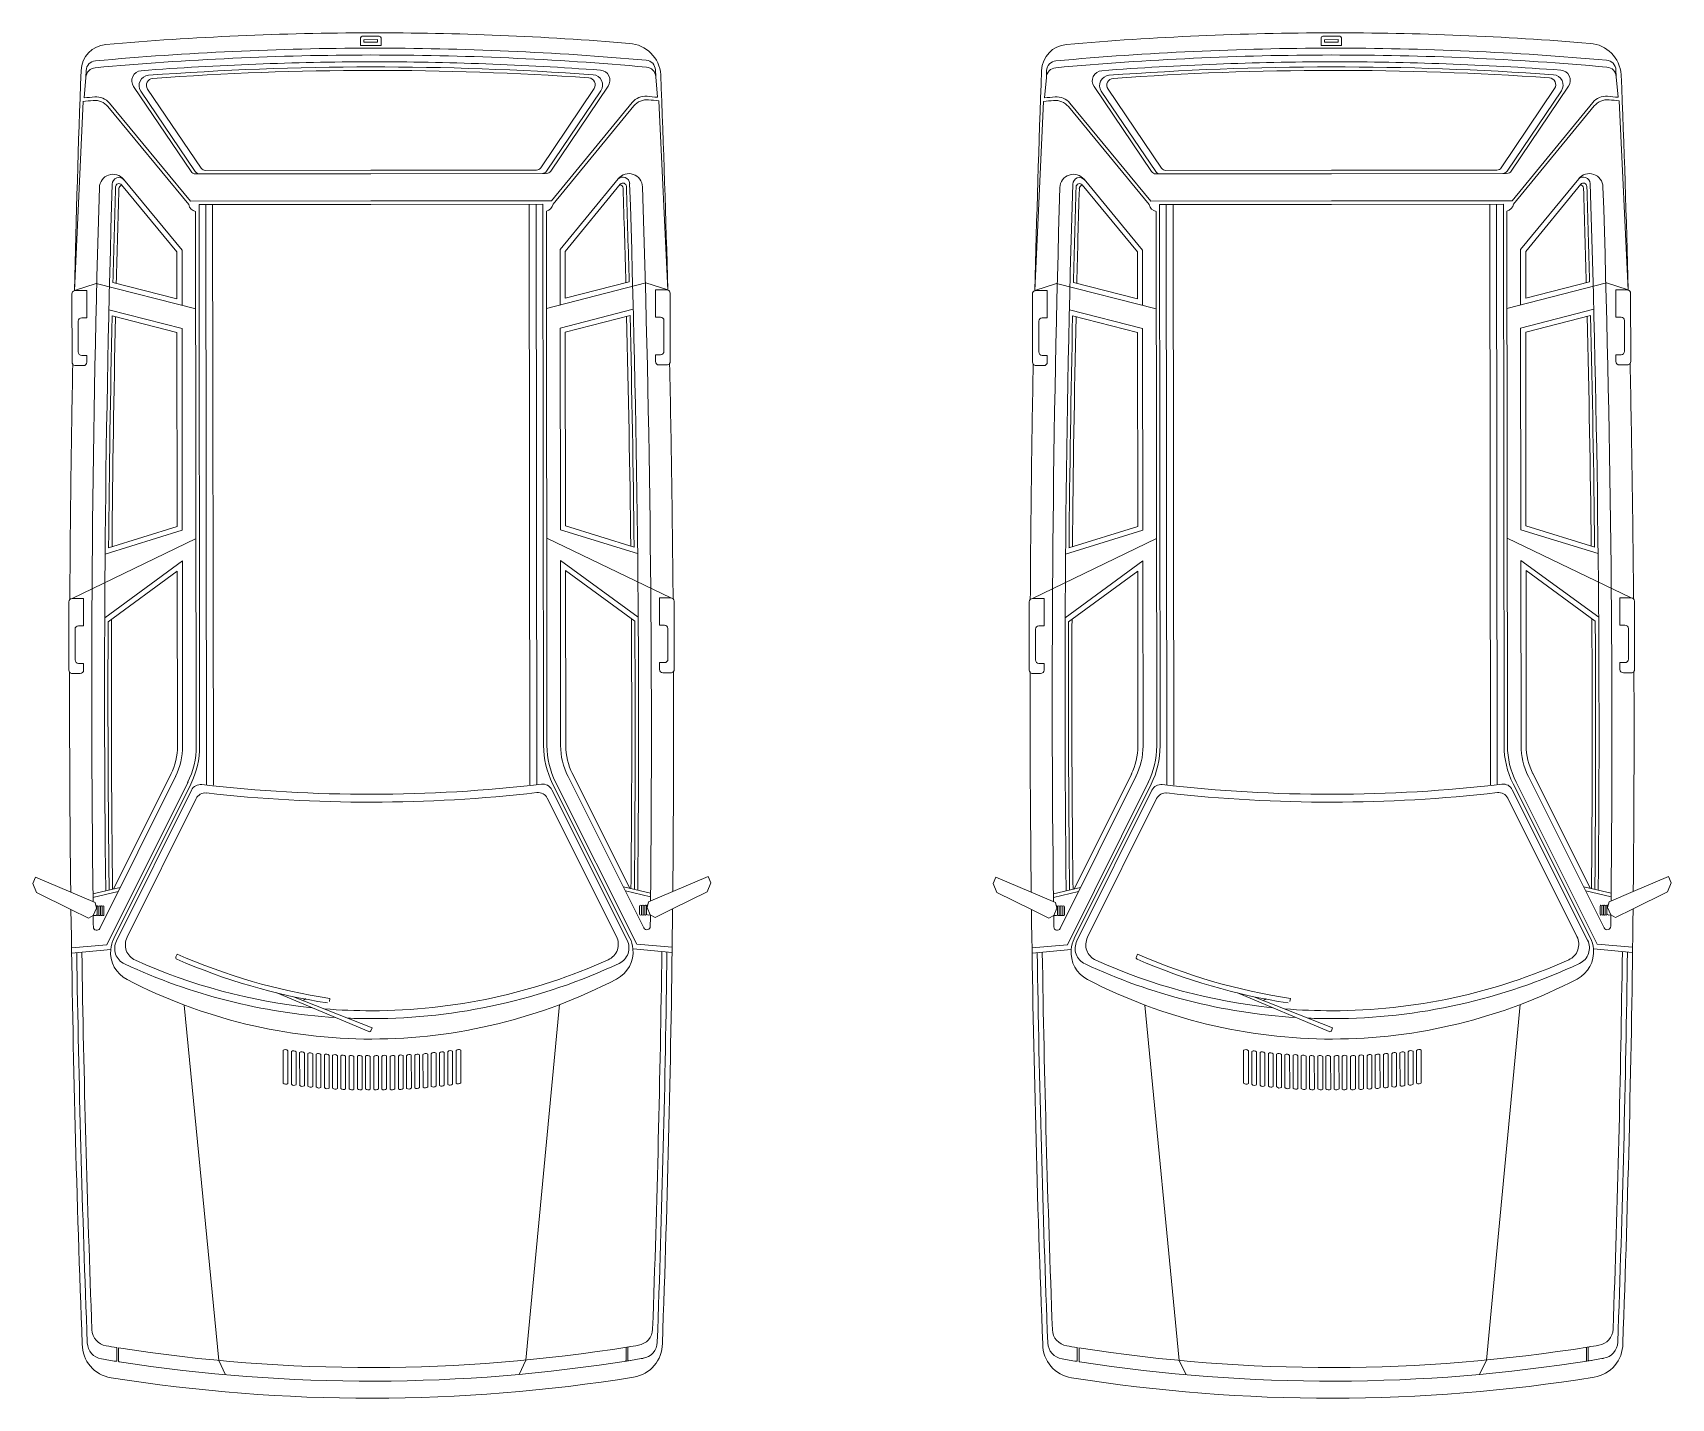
# Model space of a CAD drawing. Header units: millimetres. Extents: x 664 to 1534, y 1164 to 2765.
# Drawn here: x 727.848 to 732.649, y 1319.693 to 1323.693 of the extents above; entities that cross this region are included whole.
import ezdxf

# ---------------------------------------------------------------- set-up
doc = ezdxf.new("R2010")
doc.units = ezdxf.units.MM
doc.layers.get('0').update_dxf_attribs({"lineweight": 20})

msp = doc.modelspace()

# ---------------------------------------------------------------- linework, layer by layer
for p, q in [((728.8081, 1323.6555), (728.8081, 1323.6779)), ((728.8081, 1323.6555), (728.8681, 1323.6555)), ((728.8631, 1323.683), (728.8131, 1323.6829)), ((728.8581, 1323.673), (728.8181, 1323.6729)), ((728.8181, 1323.6655), (728.8181, 1323.6729)), ((728.8181, 1323.6655), (728.8581, 1323.6655)), ((728.8581, 1323.6655), (728.8581, 1323.673)), ((728.8681, 1323.6555), (728.8681, 1323.678)), ((731.6227, 1323.6555), (731.6227, 1323.6779)), ((731.6227, 1323.6555), (731.6827, 1323.6555)), ((731.6777, 1323.683), (731.6277, 1323.6829)), ((731.6727, 1323.673), (731.6327, 1323.6729)), ((731.6327, 1323.6655), (731.6327, 1323.6729)), ((731.6327, 1323.6655), (731.6727, 1323.6655)), ((731.6727, 1323.6655), (731.6727, 1323.673)), ((731.6827, 1323.6555), (731.6827, 1323.678)), ((728.0033, 1323.562), (727.9981, 1323.5024)), ((728.0033, 1323.562), (728.004, 1323.5822)), ((729.6732, 1323.5639), (729.6724, 1323.5841)), ((729.6732, 1323.5639), (729.6785, 1323.5043)), ((730.8179, 1323.562), (730.8127, 1323.5024)), ((730.8179, 1323.562), (730.8186, 1323.5822)), ((732.4878, 1323.5639), (732.487, 1323.5841)), ((732.4878, 1323.5639), (732.4931, 1323.5043)), ((728.3116, 1323.2863), (728.143, 1323.5353)), ((728.3237, 1323.2863), (728.1642, 1323.5218)), ((728.3411, 1323.2963), (728.1839, 1323.5283)), ((729.336, 1323.2975), (729.4926, 1323.5298)), ((729.3534, 1323.2875), (729.5124, 1323.5234)), ((729.3655, 1323.2875), (729.5336, 1323.5369)), ((731.1262, 1323.2863), (730.9575, 1323.5353)), ((731.1383, 1323.2863), (730.9787, 1323.5218)), ((731.1557, 1323.2963), (730.9985, 1323.5283)), ((732.1506, 1323.2975), (732.3072, 1323.5298)), ((732.168, 1323.2875), (732.327, 1323.5234)), ((732.1801, 1323.2875), (732.3482, 1323.5369)), ((727.9948, 1323.492), (727.9694, 1322.9377)), ((728.3047, 1323.1897), (728.0678, 1323.4769)), ((728.3094, 1323.1997), (728.0722, 1323.4873)), ((729.3679, 1323.2009), (729.6045, 1323.4891)), ((729.3726, 1323.1909), (729.6089, 1323.4786)), ((729.6819, 1323.4939), (729.7085, 1322.9395)), ((730.8093, 1323.492), (730.784, 1322.9377)), ((731.1193, 1323.1897), (730.8824, 1323.4769)), ((731.124, 1323.1997), (730.8868, 1323.4873)), ((732.1825, 1323.2009), (732.4191, 1323.4891)), ((732.1872, 1323.1909), (732.4234, 1323.4786)), ((732.4965, 1323.4939), (732.5231, 1322.9395)), ((728.3241, 1323.2797), (728.8386, 1323.2803)), ((728.3535, 1323.2898), (728.8386, 1323.2903)), ((729.3236, 1323.2909), (728.8386, 1323.2903)), ((729.3531, 1323.2809), (728.8386, 1323.2803)), ((729.3928, 1323.0579), (729.5634, 1323.2657)), ((731.1387, 1323.2797), (731.6532, 1323.2803)), ((731.1681, 1323.2898), (731.6531, 1323.2903)), ((732.1382, 1323.2909), (731.6531, 1323.2903)), ((732.1676, 1323.2809), (731.6532, 1323.2803)), ((732.2073, 1323.0579), (732.378, 1323.2657)), ((728.2699, 1323.0512), (728.1079, 1323.2476)), ((728.2849, 1323.0566), (728.1137, 1323.2641)), ((729.4078, 1323.0525), (729.5693, 1323.2492)), ((731.0845, 1323.0512), (730.9225, 1323.2476)), ((731.0995, 1323.0566), (730.9283, 1323.2641)), ((732.2224, 1323.0525), (732.3839, 1323.2492)), ((728.3094, 1323.1997), (728.8387, 1323.2003)), ((728.3266, 1321.6038), (728.3248, 1323.1697)), ((728.3347, 1323.1897), (728.8387, 1323.1903)), ((728.3366, 1321.6038), (728.3347, 1323.1897)), ((728.3567, 1321.4892), (728.3547, 1323.1898)), ((728.3767, 1321.4892), (728.3747, 1323.1898)), ((729.3679, 1323.2009), (728.8387, 1323.2003)), ((729.3426, 1323.1909), (728.8387, 1323.1903)), ((729.3046, 1321.4902), (729.3026, 1323.1909)), ((729.3246, 1321.4903), (729.3226, 1323.1909)), ((729.3444, 1321.605), (729.3426, 1323.1909)), ((729.3544, 1321.605), (729.3526, 1323.1709)), ((731.124, 1323.1997), (731.6532, 1323.2003)), ((731.1411, 1321.6038), (731.1393, 1323.1697)), ((731.1493, 1323.1897), (731.6533, 1323.1903)), ((731.1511, 1321.6038), (731.1493, 1323.1897)), ((731.1713, 1321.4892), (731.1693, 1323.1898)), ((731.1913, 1321.4892), (731.1893, 1323.1898)), ((732.1825, 1323.2009), (731.6532, 1323.2003)), ((732.1572, 1323.1909), (731.6533, 1323.1903)), ((732.1192, 1321.4902), (732.1172, 1323.1909)), ((732.1392, 1321.4903), (732.1372, 1323.1909)), ((732.159, 1321.605), (732.1572, 1323.1909)), ((732.169, 1321.605), (732.1672, 1323.1709)), ((728.2701, 1322.914), (728.2699, 1323.0512)), ((728.2851, 1322.8947), (728.2849, 1323.0566)), ((729.393, 1322.896), (729.3928, 1323.0579)), ((729.4079, 1322.9154), (729.4078, 1323.0525)), ((731.0846, 1322.914), (731.0845, 1323.0512)), ((731.0997, 1322.8947), (731.0995, 1323.0566)), ((732.2075, 1322.896), (732.2073, 1323.0579)), ((732.2225, 1322.9154), (732.2224, 1323.0525)), ((728.0333, 1322.9588), (727.9694, 1322.9377)), ((727.9725, 1322.938), (728.0058, 1322.938)), ((728.0058, 1322.938), (728.0059, 1322.858)), ((728.0333, 1322.9588), (728.3251, 1322.8846)), ((728.0826, 1322.9618), (728.2701, 1322.914)), ((729.6445, 1322.9607), (729.353, 1322.8857)), ((729.5953, 1322.9635), (729.4079, 1322.9154)), ((729.6445, 1322.9607), (729.7085, 1322.9397)), ((729.7054, 1322.94), (729.6721, 1322.9399)), ((729.6721, 1322.9399), (729.6722, 1322.8599)), ((729.7154, 1322.93), (729.7156, 1322.73)), ((730.8479, 1322.9588), (730.784, 1322.9377)), ((730.7871, 1322.938), (730.8204, 1322.938)), ((730.8204, 1322.938), (730.8205, 1322.858)), ((730.8479, 1322.9588), (731.1397, 1322.8846)), ((730.8972, 1322.9618), (731.0846, 1322.914)), ((732.4591, 1322.9607), (732.1675, 1322.8857)), ((732.4099, 1322.9635), (732.2225, 1322.9154)), ((732.4591, 1322.9607), (732.5231, 1322.9397)), ((732.52, 1322.94), (732.4867, 1322.9399)), ((732.4867, 1322.9399), (732.4868, 1322.8599)), ((732.53, 1322.93), (732.5302, 1322.73)), ((727.9625, 1322.928), (727.9628, 1322.728)), ((728.0707, 1322.8814), (728.2852, 1322.8268)), ((729.6074, 1322.8832), (729.393, 1322.8281)), ((730.7771, 1322.928), (730.7774, 1322.728)), ((730.8853, 1322.8814), (731.0997, 1322.8268)), ((732.422, 1322.8832), (732.2076, 1322.8281)), ((727.9809, 1322.848), (727.981, 1322.758)), ((727.9909, 1322.858), (728.0059, 1322.858)), ((728.0803, 1322.8635), (728.2702, 1322.8151)), ((729.5978, 1322.8652), (729.408, 1322.8164)), ((729.6872, 1322.8599), (729.6722, 1322.8599)), ((729.6972, 1322.85), (729.6973, 1322.76)), ((730.7955, 1322.848), (730.7956, 1322.758)), ((730.8055, 1322.858), (730.8205, 1322.858)), ((730.8949, 1322.8635), (731.0847, 1322.8151)), ((732.4124, 1322.8652), (732.2226, 1322.8164)), ((732.5018, 1322.8599), (732.4868, 1322.8599)), ((732.5118, 1322.85), (732.5119, 1322.76)), ((728.2708, 1322.2472), (728.2702, 1322.8151)), ((728.2858, 1322.2361), (728.2852, 1322.8268)), ((729.3937, 1322.2374), (729.393, 1322.8281)), ((729.4087, 1322.2485), (729.408, 1322.8164)), ((731.0854, 1322.2472), (731.0847, 1322.8151)), ((731.1004, 1322.2361), (731.0997, 1322.8268)), ((732.2083, 1322.2374), (732.2076, 1322.8281)), ((732.2233, 1322.2485), (732.2226, 1322.8164)), ((727.991, 1322.748), (728.006, 1322.748)), ((728.006, 1322.748), (728.006, 1322.728)), ((729.6874, 1322.7499), (729.6724, 1322.7499)), ((729.6724, 1322.7499), (729.6724, 1322.7299)), ((730.8056, 1322.748), (730.8206, 1322.748)), ((730.8206, 1322.748), (730.8206, 1322.728)), ((732.5019, 1322.7499), (732.4869, 1322.7499)), ((732.4869, 1322.7499), (732.487, 1322.7299)), ((727.9728, 1322.718), (727.996, 1322.718)), ((729.7056, 1322.72), (729.6824, 1322.7199)), ((730.7874, 1322.718), (730.8106, 1322.718)), ((732.5202, 1322.72), (732.497, 1322.7199)), ((727.963, 1322.0359), (728.3259, 1322.2112)), ((728.2858, 1322.2361), (728.0596, 1322.1656)), ((728.2708, 1322.2472), (728.0695, 1322.1844)), ((729.717, 1322.0379), (729.3537, 1322.2124)), ((729.3937, 1322.2374), (729.6201, 1322.1674)), ((729.4087, 1322.2485), (729.6102, 1322.1862)), ((730.7775, 1322.0359), (731.1404, 1322.2112)), ((731.1004, 1322.2361), (730.8742, 1322.1656)), ((731.0854, 1322.2472), (730.884, 1322.1844)), ((732.5316, 1322.0379), (732.1683, 1322.2124)), ((732.2083, 1322.2374), (732.4347, 1322.1674)), ((732.2233, 1322.2485), (732.4248, 1322.1862)), ((728.2859, 1322.1458), (728.0583, 1321.9791)), ((728.271, 1322.1162), (728.0683, 1321.9678)), ((728.2716, 1321.6037), (728.271, 1322.1162)), ((728.2866, 1321.6037), (728.2859, 1322.1458)), ((729.3944, 1321.605), (729.3938, 1322.1471)), ((729.3938, 1322.1471), (729.6218, 1321.9809)), ((729.4094, 1321.605), (729.4088, 1322.1176)), ((729.4088, 1322.1176), (729.6119, 1321.9696)), ((731.1005, 1322.1458), (730.8729, 1321.9791)), ((731.0856, 1322.1162), (730.8828, 1321.9678)), ((731.0861, 1321.6037), (731.0856, 1322.1162)), ((731.1011, 1321.6037), (731.1005, 1322.1458)), ((732.209, 1321.605), (732.2084, 1322.1471)), ((732.2084, 1322.1471), (732.4364, 1321.9809)), ((732.224, 1321.605), (732.2234, 1322.1176)), ((732.2234, 1322.1176), (732.4265, 1321.9696)), ((727.953, 1322.0259), (727.9533, 1321.8259)), ((727.963, 1322.0359), (727.9963, 1322.0359)), ((727.9963, 1322.0359), (727.9964, 1321.9559)), ((729.717, 1322.0379), (729.6837, 1322.0379)), ((729.6837, 1322.0379), (729.6838, 1321.9579)), ((729.727, 1322.0279), (729.7272, 1321.8279)), ((730.7676, 1322.0259), (730.7678, 1321.8259)), ((730.7776, 1322.0359), (730.8109, 1322.0359)), ((730.8109, 1322.0359), (730.8109, 1321.9559)), ((732.5316, 1322.0379), (732.4983, 1322.0379)), ((732.4983, 1322.0379), (732.4984, 1321.9579)), ((732.5416, 1322.0279), (732.5418, 1321.8279)), ((727.9714, 1321.9459), (727.9715, 1321.8559)), ((727.9814, 1321.9559), (727.9964, 1321.9559)), ((729.6988, 1321.9579), (729.6838, 1321.9579)), ((729.7088, 1321.9479), (729.7089, 1321.8579)), ((730.786, 1321.9459), (730.7861, 1321.8559)), ((730.7959, 1321.9559), (730.8109, 1321.9559)), ((732.5134, 1321.9579), (732.4984, 1321.9579)), ((732.5234, 1321.9479), (732.5235, 1321.8579)), ((727.9815, 1321.8459), (727.9965, 1321.8459)), ((727.9965, 1321.8459), (727.9965, 1321.8259)), ((729.6989, 1321.8479), (729.6839, 1321.8479)), ((729.6839, 1321.8479), (729.684, 1321.8279)), ((730.7961, 1321.8459), (730.8111, 1321.8459)), ((730.8111, 1321.8459), (730.8111, 1321.8259)), ((732.5135, 1321.8479), (732.4985, 1321.8479)), ((732.4985, 1321.8479), (732.4986, 1321.8279)), ((727.9633, 1321.8159), (727.9865, 1321.8159)), ((729.7172, 1321.8179), (729.694, 1321.8179)), ((730.7779, 1321.8159), (730.8011, 1321.8159)), ((732.5318, 1321.8179), (732.5086, 1321.8179)), ((728.2668, 1321.5168), (728.044, 1321.0693)), ((728.3026, 1321.499), (728.065, 1321.0217)), ((728.2534, 1321.5235), (728.0846, 1321.1846)), ((728.3104, 1321.4921), (728.0849, 1321.0394)), ((729.3709, 1321.4933), (729.5974, 1321.0411)), ((729.3786, 1321.5002), (729.6174, 1321.0235)), ((729.4144, 1321.5181), (729.6382, 1321.0712)), ((729.4278, 1321.5248), (729.5973, 1321.1863)), ((731.0814, 1321.5168), (730.8586, 1321.0693)), ((731.1172, 1321.499), (730.8796, 1321.0217)), ((731.068, 1321.5235), (730.8992, 1321.1846)), ((731.1249, 1321.4921), (730.8995, 1321.0394)), ((732.1855, 1321.4933), (732.4119, 1321.0411)), ((732.1932, 1321.5002), (732.432, 1321.0235)), ((732.229, 1321.5181), (732.4528, 1321.0712)), ((732.2424, 1321.5248), (732.4119, 1321.1863)), ((728.3127, 1321.4743), (728.0929, 1321.0328)), ((728.3261, 1321.4496), (728.124, 1321.0438)), ((729.3553, 1321.4508), (729.5582, 1321.0455)), ((729.3686, 1321.4755), (729.5895, 1321.0345)), ((731.1273, 1321.4743), (730.9074, 1321.0328)), ((731.1407, 1321.4496), (730.9386, 1321.0438)), ((732.1699, 1321.4508), (732.3728, 1321.0455)), ((732.1832, 1321.4755), (732.404, 1321.0345)), ((727.8554, 1321.2192), (727.8476, 1321.2007)), ((727.8554, 1321.2192), (727.9589, 1321.1752)), ((729.8265, 1321.2214), (729.7231, 1321.1772)), ((729.8344, 1321.203), (729.8239, 1321.1768)), ((729.8265, 1321.2214), (729.8344, 1321.203)), ((730.67, 1321.2192), (730.6621, 1321.2007)), ((730.67, 1321.2192), (730.7734, 1321.1752)), ((732.6411, 1321.2214), (732.5377, 1321.1772)), ((732.649, 1321.203), (732.6384, 1321.1768)), ((732.6411, 1321.2214), (732.649, 1321.203)), ((727.8476, 1321.2007), (727.8581, 1321.1745)), ((727.8581, 1321.1745), (727.9595, 1321.1246)), ((727.9589, 1321.1752), (728.03, 1321.1449)), ((728.0239, 1321.1705), (728.1036, 1321.189)), ((728.024, 1321.1602), (728.0978, 1321.1774)), ((729.6581, 1321.1724), (729.5784, 1321.1907)), ((729.658, 1321.1621), (729.5842, 1321.1791)), ((729.7231, 1321.1772), (729.652, 1321.1468)), ((729.8239, 1321.1768), (729.7226, 1321.1266)), ((730.6621, 1321.2007), (730.6727, 1321.1745)), ((730.6727, 1321.1745), (730.7741, 1321.1246)), ((730.7734, 1321.1752), (730.8446, 1321.1449)), ((730.8385, 1321.1705), (730.9182, 1321.189)), ((730.8386, 1321.1602), (730.9124, 1321.1774)), ((732.4727, 1321.1724), (732.393, 1321.1907)), ((732.4726, 1321.1621), (732.3988, 1321.1791)), ((732.5377, 1321.1772), (732.4666, 1321.1468)), ((732.6384, 1321.1768), (732.5372, 1321.1266)), ((727.9595, 1321.1246), (728.0107, 1321.0994)), ((728.0107, 1321.0994), (728.025, 1321.1068)), ((728.0343, 1321.1289), (728.025, 1321.1068)), ((728.031, 1321.1068), (728.025, 1321.1068)), ((728.0343, 1321.1289), (728.03, 1321.1449)), ((728.0326, 1321.1354), (728.0341, 1321.1354)), ((728.0361, 1321.1334), (728.0361, 1321.1092)), ((728.0411, 1321.1329), (728.0411, 1321.1092)), ((728.0461, 1321.1329), (728.0461, 1321.1092)), ((728.0511, 1321.1329), (728.0511, 1321.1092)), ((728.0561, 1321.1329), (728.0561, 1321.1092)), ((729.626, 1321.1347), (729.626, 1321.111)), ((729.631, 1321.1347), (729.631, 1321.111)), ((729.636, 1321.1347), (729.636, 1321.111)), ((729.641, 1321.1347), (729.641, 1321.111)), ((729.646, 1321.1352), (729.646, 1321.111)), ((729.6477, 1321.1308), (729.652, 1321.1468)), ((729.6477, 1321.1308), (729.6572, 1321.1087)), ((729.6495, 1321.1372), (729.648, 1321.1372)), ((729.6511, 1321.1086), (729.6572, 1321.1087)), ((729.6715, 1321.1013), (729.6572, 1321.1087)), ((729.7226, 1321.1266), (729.6715, 1321.1013)), ((730.7741, 1321.1246), (730.8253, 1321.0994)), ((730.8253, 1321.0994), (730.8395, 1321.1068)), ((730.8489, 1321.1289), (730.8395, 1321.1068)), ((730.8456, 1321.1068), (730.8395, 1321.1068)), ((730.8489, 1321.1289), (730.8446, 1321.1449)), ((730.8472, 1321.1354), (730.8487, 1321.1354)), ((730.8507, 1321.1334), (730.8507, 1321.1092)), ((730.8557, 1321.1329), (730.8557, 1321.1092)), ((730.8607, 1321.1329), (730.8607, 1321.1092)), ((730.8657, 1321.1329), (730.8657, 1321.1092)), ((730.8707, 1321.1329), (730.8707, 1321.1092)), ((732.4406, 1321.1347), (732.4406, 1321.111)), ((732.4456, 1321.1347), (732.4456, 1321.111)), ((732.4506, 1321.1347), (732.4506, 1321.111)), ((732.4556, 1321.1347), (732.4556, 1321.111)), ((732.4606, 1321.1352), (732.4606, 1321.111)), ((732.4623, 1321.1308), (732.4666, 1321.1468)), ((732.4623, 1321.1308), (732.4718, 1321.1087)), ((732.4641, 1321.1372), (732.4626, 1321.1372)), ((732.4657, 1321.1086), (732.4718, 1321.1087)), ((732.4861, 1321.1013), (732.4718, 1321.1087)), ((732.5372, 1321.1266), (732.4861, 1321.1013)), ((728.065, 1321.0217), (727.9611, 1321.0121)), ((729.6065, 1321.0094), (729.7211, 1320.9991)), ((729.6174, 1321.0235), (729.7213, 1321.0141)), ((730.8796, 1321.0217), (730.7757, 1321.0121)), ((732.4211, 1321.0094), (732.5357, 1320.9991)), ((732.432, 1321.0235), (732.5359, 1321.0141)), ((728.0759, 1321.0076), (727.9613, 1320.997)), ((728.267, 1320.986), (728.2706, 1320.9942)), ((730.8905, 1321.0076), (730.7759, 1320.997)), ((731.0816, 1320.986), (731.0852, 1320.9942)), ((728.563, 1320.8805), (728.8321, 1320.7671)), ((728.8421, 1320.778), (728.6113, 1320.8694)), ((731.3776, 1320.8805), (731.6467, 1320.7671)), ((731.6567, 1320.778), (731.4259, 1320.8694)), ((728.3926, 1319.8039), (728.2914, 1320.8449)), ((728.717, 1320.8551), (728.7184, 1320.864)), ((729.2926, 1319.8049), (729.3914, 1320.8461)), ((731.2072, 1319.8039), (731.106, 1320.8449)), ((731.5316, 1320.8551), (731.533, 1320.864)), ((732.1072, 1319.8049), (732.206, 1320.8461)), ((728.8386, 1320.7697), (728.8421, 1320.778)), ((731.6532, 1320.7697), (731.6567, 1320.778)), ((728.5812, 1320.6164), (728.5811, 1320.7122)), ((728.5952, 1320.6151), (728.5951, 1320.7109)), ((728.6054, 1320.613), (728.6053, 1320.7088)), ((728.6194, 1320.6117), (728.6193, 1320.7074)), ((728.6297, 1320.6099), (728.6296, 1320.7057)), ((728.6437, 1320.6086), (728.6436, 1320.7043)), ((728.6539, 1320.6075), (728.6538, 1320.7033)), ((728.6679, 1320.6062), (728.6678, 1320.7019)), ((728.6781, 1320.6051), (728.678, 1320.7009)), ((728.6921, 1320.6038), (728.692, 1320.6996)), ((728.7023, 1320.603), (728.7022, 1320.6989)), ((728.7163, 1320.6017), (728.7162, 1320.6975)), ((728.7263, 1320.6018), (728.7262, 1320.6977)), ((728.7403, 1320.6005), (728.7402, 1320.6963)), ((728.7503, 1320.6006), (728.7501, 1320.6964)), ((728.7643, 1320.5993), (728.7642, 1320.6951)), ((728.7745, 1320.5994), (728.7744, 1320.6952)), ((728.7885, 1320.5981), (728.7884, 1320.6938)), ((728.7991, 1320.5997), (728.799, 1320.6956)), ((728.8131, 1320.5984), (728.813, 1320.6942)), ((728.8225, 1320.5994), (728.8223, 1320.6953)), ((728.8365, 1320.5981), (728.8363, 1320.6939)), ((728.8469, 1320.5981), (728.8467, 1320.6939)), ((728.8609, 1320.5995), (728.8607, 1320.6953)), ((728.8702, 1320.5985), (728.8701, 1320.6943)), ((728.8842, 1320.5998), (728.8841, 1320.6957)), ((728.8948, 1320.5982), (728.8947, 1320.694)), ((728.9088, 1320.5995), (728.9087, 1320.6954)), ((728.9191, 1320.5995), (728.9189, 1320.6952)), ((728.9331, 1320.6008), (728.9329, 1320.6966)), ((728.943, 1320.6007), (728.9429, 1320.6965)), ((728.957, 1320.6021), (728.9569, 1320.6979)), ((728.967, 1320.602), (728.9669, 1320.6978)), ((728.981, 1320.6034), (728.9809, 1320.6992)), ((728.9912, 1320.6041), (728.9911, 1320.6999)), ((729.0052, 1320.6055), (729.0051, 1320.7013)), ((729.0154, 1320.6066), (729.0153, 1320.7023)), ((729.0294, 1320.6079), (729.0293, 1320.7037)), ((729.0396, 1320.609), (729.0395, 1320.7048)), ((729.0536, 1320.6104), (729.0535, 1320.7062)), ((729.0638, 1320.6122), (729.0637, 1320.7079)), ((729.0778, 1320.6135), (729.0777, 1320.7093)), ((729.0881, 1320.6157), (729.088, 1320.7114)), ((729.1021, 1320.617), (729.102, 1320.7128)), ((731.3958, 1320.6164), (731.3957, 1320.7122)), ((731.4098, 1320.6151), (731.4097, 1320.7109)), ((731.42, 1320.613), (731.4199, 1320.7088)), ((731.434, 1320.6117), (731.4339, 1320.7074)), ((731.4442, 1320.6099), (731.4441, 1320.7057)), ((731.4582, 1320.6086), (731.4581, 1320.7043)), ((731.4685, 1320.6075), (731.4684, 1320.7033)), ((731.4825, 1320.6062), (731.4824, 1320.7019)), ((731.4927, 1320.6051), (731.4926, 1320.7009)), ((731.5067, 1320.6038), (731.5066, 1320.6996)), ((731.5169, 1320.603), (731.5168, 1320.6989)), ((731.5309, 1320.6017), (731.5308, 1320.6975)), ((731.5409, 1320.6018), (731.5408, 1320.6977)), ((731.5549, 1320.6005), (731.5548, 1320.6963)), ((731.5648, 1320.6006), (731.5647, 1320.6964)), ((731.5788, 1320.5993), (731.5787, 1320.6951)), ((731.5891, 1320.5994), (731.589, 1320.6952)), ((731.6031, 1320.5981), (731.603, 1320.6938)), ((731.6137, 1320.5997), (731.6136, 1320.6956)), ((731.6277, 1320.5984), (731.6276, 1320.6942)), ((731.637, 1320.5994), (731.6369, 1320.6953)), ((731.651, 1320.5981), (731.6509, 1320.6939)), ((731.6614, 1320.5981), (731.6613, 1320.6939)), ((731.6754, 1320.5995), (731.6753, 1320.6953)), ((731.6848, 1320.5985), (731.6847, 1320.6943)), ((731.6988, 1320.5998), (731.6987, 1320.6957)), ((731.7094, 1320.5982), (731.7093, 1320.694)), ((731.7234, 1320.5995), (731.7233, 1320.6954)), ((731.7336, 1320.5995), (731.7335, 1320.6952)), ((731.7476, 1320.6008), (731.7475, 1320.6966)), ((731.7576, 1320.6007), (731.7575, 1320.6965)), ((731.7716, 1320.6021), (731.7715, 1320.6979)), ((731.7816, 1320.602), (731.7814, 1320.6978)), ((731.7956, 1320.6034), (731.7954, 1320.6992)), ((731.8058, 1320.6041), (731.8057, 1320.6999)), ((731.8198, 1320.6055), (731.8197, 1320.7013)), ((731.83, 1320.6066), (731.8299, 1320.7023)), ((731.844, 1320.6079), (731.8439, 1320.7037)), ((731.8542, 1320.609), (731.8541, 1320.7048)), ((731.8682, 1320.6104), (731.8681, 1320.7062)), ((731.8784, 1320.6122), (731.8783, 1320.7079)), ((731.8924, 1320.6135), (731.8923, 1320.7093)), ((731.9026, 1320.6157), (731.9025, 1320.7114)), ((731.9166, 1320.617), (731.9165, 1320.7128)), ((728.0939, 1319.8414), (728.0939, 1319.8033)), ((728.0989, 1319.8406), (728.0989, 1319.8018)), ((729.5862, 1319.8423), (729.5862, 1319.8036)), ((729.5912, 1319.8431), (729.5912, 1319.805)), ((730.9085, 1319.8414), (730.9085, 1319.8033)), ((730.9135, 1319.8406), (730.9135, 1319.8018)), ((732.4008, 1319.8423), (732.4008, 1319.8036)), ((732.4058, 1319.8431), (732.4058, 1319.805)), ((728.3926, 1319.8039), (728.4126, 1319.7619)), ((729.2926, 1319.8049), (729.2726, 1319.7629)), ((731.2072, 1319.8039), (731.2272, 1319.7619)), ((732.1072, 1319.8049), (732.0872, 1319.7629))]:
    msp.add_line(p, q)
for centre, radius, start, end in [((728.069, 1323.5792), 0.08, 94.9849, 177.8785), ((728.8485, 1314.6418), 9.0512, 90.06601, 94.9849), ((728.8131, 1323.6779), 0.005, 90.066, 180.066), ((728.8485, 1314.6418), 9.0512, 85.25973, 90.06601), ((728.8631, 1323.678), 0.005, 0.066, 90.066), ((729.5882, 1323.5625), 0.1, 4.3997, 85.2597), ((730.8836, 1323.5792), 0.08, 94.9849, 177.8785), ((731.6631, 1314.6418), 9.0512, 90.06601, 94.9849), ((731.6277, 1323.6779), 0.005, 90.066, 180.066), ((731.6631, 1314.6418), 9.0512, 85.25973, 90.06601), ((731.6777, 1323.678), 0.005, 0.066, 90.066), ((732.4028, 1323.5625), 0.1, 4.3997, 85.2597), ((728.034, 1323.5811), 0.03, 95.2061, 177.8778), ((728.8485, 1314.6418), 8.9862, 90.06601, 95.22254), ((728.8485, 1314.6418), 9.0062, 90.06601, 95.20611), ((728.8485, 1314.6418), 8.9662, 90.06601, 94.36876), ((728.8485, 1314.6418), 9.0062, 84.92592, 90.06601), ((728.8485, 1314.6418), 8.9862, 84.90949, 90.06601), ((728.8485, 1314.6418), 8.9662, 85.76327, 90.06601), ((729.6424, 1323.5829), 0.03, 2.2542, 84.9259), ((730.8486, 1323.5811), 0.03, 95.2061, 177.8778), ((731.6631, 1314.6418), 8.9862, 90.06601, 95.22254), ((731.6631, 1314.6418), 9.0062, 90.06601, 95.20611), ((731.6631, 1314.6418), 8.9662, 90.06601, 94.36876), ((731.6631, 1314.6418), 9.0062, 84.92592, 90.06601), ((731.6631, 1314.6418), 8.9862, 84.90949, 90.06601), ((731.6631, 1314.6418), 8.9662, 85.76327, 90.06601), ((732.457, 1323.5829), 0.03, 2.2542, 84.9259), ((777.1037, 1321.7627), 49.1483, 177.87851, 178.63038), ((728.0333, 1323.5609), 0.03, 95.2225, 177.9013), ((728.1678, 1323.5521), 0.03, 94.3688, 214.1163), ((728.189, 1323.5387), 0.03, 94.2397, 214.1163), ((728.2005, 1323.5395), 0.02, 94.1656, 214.1163), ((728.8485, 1314.6418), 8.9512, 90.06601, 94.23965), ((728.8485, 1314.6418), 8.9412, 90.06601, 94.16556), ((728.8485, 1314.6418), 8.9512, 85.89238, 90.06601), ((728.8485, 1314.6418), 8.9412, 85.96647, 90.06601), ((729.476, 1323.541), 0.02, 326.0157, 85.9665), ((729.4876, 1323.5402), 0.03, 326.0157, 85.8924), ((729.5087, 1323.5537), 0.03, 326.0157, 85.7633), ((729.6432, 1323.5628), 0.03, 2.2307, 84.9095), ((680.5771, 1321.6515), 49.1483, 1.50165, 2.23727), ((779.9183, 1321.7627), 49.1483, 177.87851, 178.63038), ((730.8479, 1323.5609), 0.03, 95.2225, 177.9013), ((730.9824, 1323.5521), 0.03, 94.3688, 214.1163), ((731.0036, 1323.5387), 0.03, 94.2397, 214.1163), ((731.0151, 1323.5395), 0.02, 94.1656, 214.1163), ((731.6631, 1314.6418), 8.9512, 90.06601, 94.23965), ((731.6631, 1314.6418), 8.9412, 90.06601, 94.16556), ((731.6631, 1314.6418), 8.9512, 85.89238, 90.06601), ((731.6631, 1314.6418), 8.9412, 85.96647, 90.06601), ((732.2906, 1323.541), 0.02, 326.0157, 85.9665), ((732.3021, 1323.5402), 0.03, 326.0157, 85.8924), ((732.3233, 1323.5537), 0.03, 326.0157, 85.7633), ((732.4578, 1323.5628), 0.03, 2.2307, 84.9095), ((683.3917, 1321.6515), 49.1483, 1.50165, 2.23727), ((729.6431, 1323.4573), 0.05, 84.8494, 140.6091), ((728.8485, 1314.6418), 8.9012, 84.64958, 84.8494), ((732.4577, 1323.4573), 0.05, 84.8494, 140.6091), ((731.6631, 1314.6418), 8.9012, 84.64958, 84.8494), ((728.8485, 1314.6418), 8.8912, 95.3169, 95.5102), ((728.8485, 1314.6418), 8.9012, 95.28263, 95.48245), ((728.0293, 1323.445), 0.05, 39.5229, 95.3169), ((728.0336, 1323.4555), 0.05, 39.5229, 95.2826), ((729.6475, 1323.4469), 0.05, 84.8151, 140.6091), ((728.8485, 1314.6418), 8.8912, 84.62182, 84.81513), ((731.6631, 1314.6418), 8.8912, 95.3169, 95.5102), ((731.6631, 1314.6418), 8.9012, 95.28263, 95.48245), ((730.8438, 1323.445), 0.05, 39.5229, 95.3169), ((730.8482, 1323.4555), 0.05, 39.5229, 95.2826), ((732.4621, 1323.4469), 0.05, 84.8151, 140.6091), ((731.6631, 1314.6418), 8.8912, 84.62182, 84.81513), ((728.0829, 1323.2386), 0.04, 39.5229, 178.2638), ((728.1004, 1323.2488), 0.02, 39.5229, 178.2635), ((728.3241, 1323.2947), 0.015, 214.1163, 270.066), ((728.3361, 1323.2947), 0.015, 214.1163, 270.066), ((728.3535, 1323.3048), 0.015, 214.1163, 270.066), ((729.3236, 1323.3059), 0.015, 270.066, 326.0157), ((729.341, 1323.2959), 0.015, 270.066, 326.0157), ((729.353, 1323.2959), 0.015, 270.066, 326.0157), ((729.5768, 1323.2505), 0.02, 1.8686, 140.6091), ((729.5944, 1323.2404), 0.04, 1.8683, 140.6091), ((730.8975, 1323.2386), 0.04, 39.5229, 178.2638), ((730.915, 1323.2488), 0.02, 39.5229, 178.2635), ((731.1386, 1323.2947), 0.015, 214.1163, 270.066), ((731.1507, 1323.2947), 0.015, 214.1163, 270.066), ((731.1681, 1323.3048), 0.015, 214.1163, 270.066), ((732.1382, 1323.3059), 0.015, 270.066, 326.0157), ((732.1556, 1323.2959), 0.015, 270.066, 326.0157), ((732.1676, 1323.2959), 0.015, 270.066, 326.0157), ((732.3914, 1323.2505), 0.02, 1.8686, 140.6091), ((732.4089, 1323.2404), 0.04, 1.8683, 140.6091), ((777.1037, 1321.7527), 49.0833, 178.26376, 180.70656), ((777.1162, 1321.7627), 49.0583, 178.26347, 180.68155), ((777.1162, 1321.7627), 49.0483, 178.27232, 178.5992), ((728.1002, 1323.2412), 0.01, 39.5229, 178.2723), ((777.1162, 1321.7695), 49.0383, 178.28565, 178.60974), ((728.1099, 1323.2363), 0.01, 94.7978, 178.2857), ((729.5674, 1323.2379), 0.01, 1.8464, 85.3343), ((729.577, 1323.2429), 0.01, 1.8597, 140.6091), ((680.5645, 1321.6583), 49.0383, 1.52229, 1.84638), ((680.5645, 1321.6515), 49.0483, 1.53283, 1.8597), ((680.5645, 1321.6515), 49.0583, 359.45048, 1.86856), ((680.5771, 1321.6415), 49.0833, 359.42547, 1.86827), ((779.9183, 1321.7527), 49.0833, 178.26376, 180.70656), ((779.9308, 1321.7627), 49.0583, 178.26347, 180.68155), ((779.9308, 1321.7627), 49.0483, 178.27232, 178.5992), ((730.9148, 1323.2412), 0.01, 39.5229, 178.2723), ((779.9308, 1321.7695), 49.0383, 178.28565, 178.60974), ((730.9244, 1323.2363), 0.01, 94.7978, 178.2857), ((732.382, 1323.2379), 0.01, 1.8464, 85.3343), ((732.3916, 1323.2429), 0.01, 1.8597, 140.6091), ((683.3791, 1321.6583), 49.0383, 1.52229, 1.84638), ((683.3791, 1321.6515), 49.0483, 1.53283, 1.8597), ((683.3791, 1321.6515), 49.0583, 359.45048, 1.86856), ((683.3917, 1321.6415), 49.0833, 359.42547, 1.86827), ((728.3302, 1323.1952), 0.0261, 192.195, 257.9371), ((729.3471, 1323.1964), 0.0261, 282.195, 347.9371), ((731.1448, 1323.1952), 0.0261, 192.195, 257.9371), ((732.1617, 1323.1964), 0.0261, 282.195, 347.9371), ((727.9725, 1322.928), 0.01, 108.3775, 180.066), ((727.9725, 1322.928), 0.01, 90.066, 108.3775), ((729.7054, 1322.93), 0.01, 71.7545, 90.066), ((729.7054, 1322.93), 0.01, 0.066, 71.7545), ((730.7871, 1322.928), 0.01, 108.3775, 180.066), ((730.7871, 1322.928), 0.01, 90.066, 108.3775), ((732.52, 1322.93), 0.01, 71.7545, 90.066), ((732.52, 1322.93), 0.01, 0.066, 71.7545), ((727.9909, 1322.848), 0.01, 90.066, 180.066), ((777.1162, 1321.7627), 49.0483, 178.71406, 179.50734), ((777.1162, 1321.7627), 49.0383, 178.71676, 179.50359), ((680.5645, 1321.6515), 49.0383, 0.62844, 1.41527), ((680.5645, 1321.6515), 49.0483, 0.62469, 1.41797), ((729.6872, 1322.8499), 0.01, 0.066, 90.066), ((730.8055, 1322.848), 0.01, 90.066, 180.066), ((779.9308, 1321.7627), 49.0483, 178.71406, 179.50734), ((779.9308, 1321.7627), 49.0383, 178.71676, 179.50359), ((683.3791, 1321.6515), 49.0383, 0.62844, 1.41527), ((683.3791, 1321.6515), 49.0483, 0.62469, 1.41797), ((732.5018, 1322.8499), 0.01, 0.066, 90.066), ((727.991, 1322.758), 0.01, 180.066, 270.066), ((729.6873, 1322.7599), 0.01, 270.066, 0.066), ((730.8056, 1322.758), 0.01, 180.066, 270.066), ((732.5019, 1322.7599), 0.01, 270.066, 0.066), ((777.1037, 1321.7627), 49.1483, 178.88156, 179.68478), ((727.9728, 1322.728), 0.01, 180.066, 216.2838), ((727.9728, 1322.728), 0.01, 216.2838, 270.066), ((727.996, 1322.728), 0.01, 270.066, 0.066), ((729.6824, 1322.7299), 0.01, 180.066, 270.066), ((729.7056, 1322.73), 0.01, 270.066, 323.8482), ((729.7056, 1322.73), 0.01, 323.8482, 0.066), ((680.5771, 1321.6515), 49.1483, 0.44725, 1.25047), ((779.9183, 1321.7627), 49.1483, 178.88156, 179.68478), ((730.7874, 1322.728), 0.01, 180.066, 216.2838), ((730.7874, 1322.728), 0.01, 216.2838, 270.066), ((730.8106, 1322.728), 0.01, 270.066, 0.066), ((732.497, 1322.7299), 0.01, 180.066, 270.066), ((732.5202, 1322.73), 0.01, 270.066, 323.8482), ((732.5202, 1322.73), 0.01, 323.8482, 0.066), ((683.3917, 1321.6515), 49.1483, 0.44725, 1.25047), ((727.963, 1322.0259), 0.01, 133.9208, 180.066), ((727.963, 1322.0259), 0.01, 90.066, 133.9208), ((729.717, 1322.0279), 0.01, 46.2112, 90.066), ((729.717, 1322.0279), 0.01, 0.066, 46.2112), ((730.7776, 1322.0259), 0.01, 133.9208, 180.066), ((730.7776, 1322.0259), 0.01, 90.066, 133.9208), ((732.5316, 1322.0279), 0.01, 46.2112, 90.066), ((732.5316, 1322.0279), 0.01, 0.066, 46.2112), ((777.1162, 1321.7627), 49.0383, 179.75169, 180.67642), ((680.5645, 1321.6515), 49.0383, 359.45561, 0.38034), ((680.5645, 1321.6515), 49.0483, 359.45304, 0.37171), ((779.9308, 1321.7627), 49.0383, 179.75169, 180.67642), ((683.3791, 1321.6515), 49.0383, 359.45561, 0.38034), ((683.3791, 1321.6515), 49.0483, 359.45304, 0.37171), ((727.9814, 1321.9459), 0.01, 90.066, 180.066), ((777.1162, 1321.7627), 49.0483, 179.76032, 180.67899), ((729.6988, 1321.9479), 0.01, 0.066, 90.066), ((730.796, 1321.9459), 0.01, 90.066, 180.066), ((779.9308, 1321.7627), 49.0483, 179.76032, 180.67899), ((732.5134, 1321.9479), 0.01, 0.066, 90.066), ((727.9633, 1321.8259), 0.01, 180.066, 218.0216), ((727.9815, 1321.8559), 0.01, 180.066, 270.066), ((727.9865, 1321.8259), 0.01, 270.066, 0.066), ((729.694, 1321.8279), 0.01, 180.066, 270.066), ((729.6989, 1321.8579), 0.01, 270.066, 0.066), ((729.7172, 1321.8279), 0.01, 322.1104, 0.066), ((730.7778, 1321.8259), 0.01, 180.066, 218.0216), ((730.7961, 1321.8559), 0.01, 180.066, 270.066), ((730.8011, 1321.8259), 0.01, 270.066, 0.066), ((732.5086, 1321.8279), 0.01, 180.066, 270.066), ((732.5135, 1321.8579), 0.01, 270.066, 0.066), ((732.5318, 1321.8279), 0.01, 322.1104, 0.066), ((777.1037, 1321.7627), 49.1483, 179.93352, 180.68498), ((727.9633, 1321.8259), 0.01, 218.0216, 270.066), ((729.7172, 1321.8279), 0.01, 270.066, 322.1104), ((680.5771, 1321.6515), 49.1483, 359.44705, 0.19851), ((779.9183, 1321.7627), 49.1483, 179.93352, 180.68498), ((730.7778, 1321.8259), 0.01, 218.0216, 270.066), ((732.5318, 1321.8279), 0.01, 270.066, 322.1104), ((683.3917, 1321.6515), 49.1483, 359.44705, 0.19851), ((728.0866, 1321.6035), 0.185, 333.5314, 0.066), ((728.0866, 1321.6035), 0.2, 333.5314, 0.066), ((728.0866, 1321.6035), 0.24, 333.5314, 0.066), ((728.0866, 1321.6035), 0.25, 333.5314, 0.066), ((729.5944, 1321.6052), 0.25, 180.066, 206.6006), ((729.5944, 1321.6052), 0.24, 180.066, 206.6006), ((729.5944, 1321.6052), 0.2, 180.066, 206.6006), ((729.5944, 1321.6052), 0.185, 180.066, 206.6006), ((730.9011, 1321.6035), 0.185, 333.5314, 0.066), ((730.9011, 1321.6035), 0.2, 333.5314, 0.066), ((730.9011, 1321.6035), 0.24, 333.5314, 0.066), ((730.9011, 1321.6035), 0.25, 333.5314, 0.066), ((732.409, 1321.6052), 0.25, 180.066, 206.6006), ((732.409, 1321.6052), 0.24, 180.066, 206.6006), ((732.409, 1321.6052), 0.2, 180.066, 206.6006), ((732.409, 1321.6052), 0.185, 180.066, 206.6006), ((728.3395, 1321.4609), 0.03, 83.3538, 153.5314), ((728.8358, 1325.7197), 4.2575, 263.3538, 270.066), ((728.8358, 1325.7197), 4.2575, 270.066, 276.7782), ((729.3418, 1321.4621), 0.03, 26.6006, 96.7782), ((731.1541, 1321.4609), 0.03, 83.3538, 153.5314), ((731.6503, 1325.7197), 4.2575, 263.3538, 270.066), ((731.6503, 1325.7197), 4.2575, 270.066, 276.7782), ((732.1564, 1321.4621), 0.03, 26.6006, 96.7782), ((728.3529, 1321.4362), 0.03, 83.5687, 153.5314), ((728.8358, 1325.7197), 4.2805, 263.5687, 270.066), ((728.8358, 1325.7197), 4.2805, 270.066, 276.5633), ((729.3285, 1321.4374), 0.03, 26.6006, 96.5633), ((731.1675, 1321.4362), 0.03, 83.5687, 153.5314), ((731.6503, 1325.7197), 4.2805, 263.5687, 270.066), ((731.6503, 1325.7197), 4.2805, 270.066, 276.5633), ((732.143, 1321.4374), 0.03, 26.6006, 96.5633), ((777.1037, 1321.7627), 49.1483, 180.74391, 182.22845), ((777.1037, 1321.7527), 49.0833, 180.75414, 180.79269), ((728.0311, 1321.1118), 0.005, 269.1518, 0.066), ((728.0341, 1321.1334), 0.002, 0.066, 90.066), ((728.0386, 1321.1329), 0.0025, 0.066, 180.066), ((728.0386, 1321.1092), 0.0025, 180.066, 0.066), ((728.0436, 1321.1329), 0.0025, 0.066, 180.066), ((728.0436, 1321.1092), 0.0025, 180.066, 0.066), ((728.0486, 1321.1329), 0.0025, 0.066, 180.066), ((728.0486, 1321.1092), 0.0025, 180.066, 0.066), ((728.0536, 1321.1329), 0.0025, 0.066, 180.066), ((728.0536, 1321.1092), 0.0025, 180.066, 0.066), ((729.6285, 1321.1347), 0.0025, 0.066, 180.066), ((729.6285, 1321.111), 0.0025, 180.066, 0.066), ((729.6335, 1321.1347), 0.0025, 0.066, 180.066), ((729.6335, 1321.111), 0.0025, 180.066, 0.066), ((729.6385, 1321.1347), 0.0025, 0.066, 180.066), ((729.6385, 1321.111), 0.0025, 180.066, 0.066), ((729.6435, 1321.1347), 0.0025, 0.066, 180.066), ((729.6435, 1321.111), 0.0025, 180.066, 0.066), ((729.648, 1321.1352), 0.002, 90.066, 180.066), ((729.651, 1321.1136), 0.005, 180.066, 270.9802), ((680.5771, 1321.6415), 49.0833, 359.33934, 359.37789), ((680.5771, 1321.6515), 49.1483, 357.90358, 359.38812), ((779.9183, 1321.7627), 49.1483, 180.74391, 182.22845), ((779.9183, 1321.7527), 49.0833, 180.75414, 180.79269), ((730.8457, 1321.1118), 0.005, 269.1518, 0.066), ((730.8487, 1321.1334), 0.002, 0.066, 90.066), ((730.8532, 1321.1329), 0.0025, 0.066, 180.066), ((730.8532, 1321.1092), 0.0025, 180.066, 0.066), ((730.8582, 1321.1329), 0.0025, 0.066, 180.066), ((730.8582, 1321.1092), 0.0025, 180.066, 0.066), ((730.8632, 1321.1329), 0.0025, 0.066, 180.066), ((730.8632, 1321.1092), 0.0025, 180.066, 0.066), ((730.8682, 1321.1329), 0.0025, 0.066, 180.066), ((730.8682, 1321.1092), 0.0025, 180.066, 0.066), ((732.4431, 1321.1347), 0.0025, 0.066, 180.066), ((732.4431, 1321.111), 0.0025, 180.066, 0.066), ((732.4481, 1321.1347), 0.0025, 0.066, 180.066), ((732.4481, 1321.111), 0.0025, 180.066, 0.066), ((732.4531, 1321.1347), 0.0025, 0.066, 180.066), ((732.4531, 1321.111), 0.0025, 180.066, 0.066), ((732.4581, 1321.1347), 0.0025, 0.066, 180.066), ((732.4581, 1321.111), 0.0025, 180.066, 0.066), ((732.4626, 1321.1352), 0.002, 90.066, 180.066), ((732.4656, 1321.1136), 0.005, 180.066, 270.9802), ((683.3917, 1321.6415), 49.0833, 359.33934, 359.37789), ((683.3917, 1321.6515), 49.1483, 357.90358, 359.38812), ((728.0351, 1321.0738), 0.01, 180.7927, 333.5314), ((729.6472, 1321.0756), 0.01, 206.6006, 359.3393), ((730.8496, 1321.0738), 0.01, 180.7927, 333.5314), ((732.4617, 1321.0756), 0.01, 206.6006, 359.3393), ((728.1655, 1320.9992), 0.09, 153.5314, 174.6596), ((728.1376, 1321.0105), 0.05, 153.5314, 245.0277), ((728.1688, 1321.0216), 0.05, 153.5314, 245.853), ((729.5135, 1321.0231), 0.05, 294.279, 26.6006), ((729.5169, 1321.0008), 0.09, 297.4964, 5.4724), ((729.5447, 1321.0122), 0.05, 295.1043, 26.6006), ((729.5169, 1321.0008), 0.09, 5.4724, 26.6006), ((730.9801, 1320.9992), 0.09, 153.5314, 174.6596), ((730.9522, 1321.0105), 0.05, 153.5314, 245.0277), ((730.9834, 1321.0216), 0.05, 153.5314, 245.853), ((732.3281, 1321.0231), 0.05, 294.279, 26.6006), ((732.3315, 1321.0008), 0.09, 297.4964, 5.4724), ((732.3593, 1321.0122), 0.05, 295.1043, 26.6006), ((732.3315, 1321.0008), 0.09, 5.4724, 26.6006), ((777.1037, 1321.7627), 49.1333, 180.8913, 182.22459), ((777.1037, 1321.7627), 49.1183, 180.88996, 182.18051), ((728.1655, 1320.9992), 0.09, 174.6596, 242.6356), ((728.8394, 1322.5175), 1.7124, 245.0277, 266.4735), ((728.8394, 1322.5175), 1.6894, 245.853, 264.1101), ((728.2716, 1320.984), 0.005, 156.2547, 246.4149), ((728.9868, 1322.6222), 1.7926, 246.4149, 261.1604), ((728.9851, 1322.6164), 1.7726, 246.229, 261.3464), ((728.8394, 1322.5175), 1.6894, 270.066, 294.279), ((728.8394, 1322.5175), 1.7124, 270.066, 295.1043), ((680.5771, 1321.6515), 49.1183, 357.95151, 359.24207), ((680.5771, 1321.6515), 49.1333, 357.90744, 359.24073), ((779.9183, 1321.7627), 49.1333, 180.8913, 182.22459), ((779.9183, 1321.7627), 49.1183, 180.88996, 182.18051), ((730.9801, 1320.9992), 0.09, 174.6596, 242.6356), ((731.654, 1322.5175), 1.7124, 245.0277, 266.4735), ((731.654, 1322.5175), 1.6894, 245.853, 264.1101), ((731.0861, 1320.984), 0.005, 156.2547, 246.4149), ((731.8014, 1322.6222), 1.7926, 246.4149, 261.1604), ((731.7997, 1322.6164), 1.7726, 246.229, 261.3464), ((731.654, 1322.5175), 1.6894, 270.066, 294.279), ((731.654, 1322.5175), 1.7124, 270.066, 295.1043), ((683.3917, 1321.6515), 49.1183, 357.95151, 359.24207), ((683.3917, 1321.6515), 49.1333, 357.90744, 359.24073), ((728.8397, 1322.3019), 1.5567, 242.6356, 270.066), ((728.8397, 1322.3019), 1.5567, 270.066, 297.4964), ((731.6543, 1322.3019), 1.5567, 242.6356, 270.066), ((731.6543, 1322.3019), 1.5567, 270.066, 297.4964), ((728.6416, 1320.8651), 0.005, 261.1604, 351.3207), ((728.8394, 1322.5175), 1.6894, 265.3121, 270.066), ((731.4562, 1320.8651), 0.005, 261.1604, 351.3207), ((731.654, 1322.5175), 1.6894, 265.3121, 270.066), ((728.8394, 1322.5175), 1.7124, 267.6818, 270.066), ((728.834, 1320.7717), 0.005, 247.1443, 337.1443), ((731.654, 1322.5175), 1.7124, 267.6818, 270.066), ((731.6486, 1320.7717), 0.005, 247.1443, 337.1443), ((728.5873, 1320.7036), 0.0107, 43.2004, 125.6306), ((728.6115, 1320.7001), 0.0107, 43.2004, 125.6306), ((728.6358, 1320.697), 0.0107, 43.2004, 125.6306), ((728.66, 1320.6946), 0.0107, 43.2004, 125.6306), ((728.6842, 1320.6922), 0.0107, 43.2004, 125.6306), ((728.7084, 1320.6902), 0.0107, 43.2004, 125.6306), ((728.7324, 1320.689), 0.0107, 43.2004, 125.6306), ((728.7564, 1320.6878), 0.0107, 43.2004, 125.6306), ((728.7806, 1320.6865), 0.0107, 43.2004, 125.6306), ((728.8052, 1320.6869), 0.0107, 43.2004, 125.6306), ((728.8286, 1320.6866), 0.0107, 43.2004, 125.6306), ((728.8545, 1320.6866), 0.0107, 54.5014, 136.9316), ((728.8779, 1320.687), 0.0107, 54.5014, 136.9316), ((728.9025, 1320.6867), 0.0107, 54.5014, 136.9316), ((728.9267, 1320.688), 0.0107, 54.5014, 136.9316), ((728.9507, 1320.6892), 0.0107, 54.5014, 136.9316), ((728.9747, 1320.6905), 0.0107, 54.5014, 136.9316), ((728.9989, 1320.6926), 0.0107, 54.5014, 136.9316), ((729.0231, 1320.6951), 0.0107, 54.5014, 136.9316), ((729.0473, 1320.6975), 0.0107, 54.5014, 136.9316), ((729.0715, 1320.7007), 0.0107, 54.5014, 136.9316), ((729.0958, 1320.7041), 0.0107, 54.5014, 136.9316), ((731.4019, 1320.7036), 0.0107, 43.2004, 125.6306), ((731.4261, 1320.7001), 0.0107, 43.2004, 125.6306), ((731.4504, 1320.697), 0.0107, 43.2004, 125.6306), ((731.4746, 1320.6946), 0.0107, 43.2004, 125.6306), ((731.4988, 1320.6922), 0.0107, 43.2004, 125.6306), ((731.523, 1320.6902), 0.0107, 43.2004, 125.6306), ((731.547, 1320.689), 0.0107, 43.2004, 125.6306), ((731.571, 1320.6878), 0.0107, 43.2004, 125.6306), ((731.5952, 1320.6865), 0.0107, 43.2004, 125.6306), ((731.6198, 1320.6869), 0.0107, 43.2004, 125.6306), ((731.6431, 1320.6866), 0.0107, 43.2004, 125.6306), ((731.6691, 1320.6866), 0.0107, 54.5014, 136.9316), ((731.6925, 1320.687), 0.0107, 54.5014, 136.9316), ((731.7171, 1320.6867), 0.0107, 54.5014, 136.9316), ((731.7413, 1320.688), 0.0107, 54.5014, 136.9316), ((731.7653, 1320.6892), 0.0107, 54.5014, 136.9316), ((731.7892, 1320.6905), 0.0107, 54.5014, 136.9316), ((731.8135, 1320.6926), 0.0107, 54.5014, 136.9316), ((731.8377, 1320.6951), 0.0107, 54.5014, 136.9316), ((731.8619, 1320.6975), 0.0107, 54.5014, 136.9316), ((731.8861, 1320.7007), 0.0107, 54.5014, 136.9316), ((731.9103, 1320.7041), 0.0107, 54.5014, 136.9316), ((728.589, 1320.6239), 0.0108, 223.9325, 305.3445), ((728.6132, 1320.6204), 0.0108, 223.9325, 305.3445), ((728.6374, 1320.6174), 0.0108, 223.9325, 305.3445), ((728.6617, 1320.615), 0.0108, 223.9325, 305.3445), ((728.6859, 1320.6126), 0.0108, 223.9325, 305.3445), ((728.7101, 1320.6105), 0.0108, 223.9325, 305.3445), ((728.7341, 1320.6093), 0.0108, 223.9325, 305.3445), ((728.758, 1320.6081), 0.0108, 223.9325, 305.3445), ((728.7823, 1320.6069), 0.0108, 223.9325, 305.3445), ((728.8069, 1320.6072), 0.0108, 223.9325, 305.3445), ((728.8302, 1320.6069), 0.0108, 223.9325, 305.3445), ((728.8531, 1320.6069), 0.0108, 234.7875, 316.1995), ((728.8764, 1320.6073), 0.0108, 234.7875, 316.1995), ((728.901, 1320.607), 0.0108, 234.7875, 316.1995), ((728.9253, 1320.6083), 0.0108, 234.7875, 316.1995), ((728.9492, 1320.6096), 0.0108, 234.7875, 316.1995), ((728.9732, 1320.6108), 0.0108, 234.7875, 316.1995), ((728.9974, 1320.6129), 0.0108, 234.7875, 316.1995), ((729.0216, 1320.6154), 0.0108, 234.7875, 316.1995), ((729.0458, 1320.6178), 0.0108, 234.7875, 316.1995), ((729.0701, 1320.621), 0.0108, 234.7875, 316.1995), ((729.0943, 1320.6245), 0.0108, 234.7875, 316.1995), ((731.4036, 1320.6239), 0.0108, 223.9325, 305.3445), ((731.4278, 1320.6204), 0.0108, 223.9325, 305.3445), ((731.452, 1320.6174), 0.0108, 223.9325, 305.3445), ((731.4762, 1320.615), 0.0108, 223.9325, 305.3445), ((731.5005, 1320.6126), 0.0108, 223.9325, 305.3445), ((731.5247, 1320.6105), 0.0108, 223.9325, 305.3445), ((731.5486, 1320.6093), 0.0108, 223.9325, 305.3445), ((731.5726, 1320.6081), 0.0108, 223.9325, 305.3445), ((731.5969, 1320.6069), 0.0108, 223.9325, 305.3445), ((731.6215, 1320.6072), 0.0108, 223.9325, 305.3445), ((731.6448, 1320.6069), 0.0108, 223.9325, 305.3445), ((731.6677, 1320.6069), 0.0108, 234.7875, 316.1995), ((731.691, 1320.6073), 0.0108, 234.7875, 316.1995), ((731.7156, 1320.607), 0.0108, 234.7875, 316.1995), ((731.7399, 1320.6083), 0.0108, 234.7875, 316.1995), ((731.7638, 1320.6096), 0.0108, 234.7875, 316.1995), ((731.7878, 1320.6108), 0.0108, 234.7875, 316.1995), ((731.812, 1320.6129), 0.0108, 234.7875, 316.1995), ((731.8362, 1320.6154), 0.0108, 234.7875, 316.1995), ((731.8604, 1320.6178), 0.0108, 234.7875, 316.1995), ((731.8846, 1320.621), 0.0108, 234.7875, 316.1995), ((731.9089, 1320.6245), 0.0108, 234.7875, 316.1995), ((728.0709, 1319.8958), 0.05, 182.1805, 260.6458), ((729.6141, 1319.8975), 0.05, 279.4863, 357.9515), ((729.6277, 1319.8593), 0.05, 279.5722, 357.9074), ((730.8855, 1319.8958), 0.05, 182.1805, 260.6458), ((732.4286, 1319.8975), 0.05, 279.4863, 357.9515), ((732.4423, 1319.8593), 0.05, 279.5722, 357.9074), ((728.0925, 1319.8517), 0.1, 180.066, 260.9893), ((728.0573, 1319.8575), 0.05, 182.2246, 260.5598), ((728.8371, 1324.5472), 4.7642, 260.6458, 261.0248), ((728.8371, 1324.5472), 4.7642, 261.0857, 279.1427), ((728.8371, 1324.5472), 4.7642, 279.1072, 279.4863), ((728.8371, 1324.5472), 4.8042, 279.0592, 279.5722), ((729.5925, 1319.8535), 0.1, 279.1427, 0.066), ((729.5925, 1319.8535), 0.1, 279.1427, 0.066), ((730.9071, 1319.8517), 0.1, 180.066, 260.9893), ((730.8719, 1319.8575), 0.05, 182.2246, 260.5598), ((731.6517, 1324.5472), 4.7642, 260.6458, 261.0248), ((731.6517, 1324.5472), 4.7642, 261.0857, 279.1427), ((731.6517, 1324.5472), 4.7642, 279.1072, 279.4863), ((731.6517, 1324.5472), 4.8042, 279.0592, 279.5722), ((732.4071, 1319.8535), 0.1, 279.1427, 0.066), ((732.4071, 1319.8535), 0.1, 279.1427, 0.066), ((728.8371, 1324.5472), 4.8042, 260.5598, 261.0728), ((728.0919, 1319.8032), 0.002, 261.0728, 0.066), ((728.1009, 1319.8018), 0.002, 180.066, 261.1815), ((728.8371, 1324.5472), 4.8042, 261.1815, 279.1427), ((729.5842, 1319.8036), 0.002, 278.9505, 0.066), ((729.5932, 1319.805), 0.002, 180.066, 279.0592), ((731.6517, 1324.5472), 4.8042, 260.5598, 261.0728), ((730.9065, 1319.8032), 0.002, 261.0728, 0.066), ((730.9155, 1319.8018), 0.002, 180.066, 261.1815), ((731.6517, 1324.5472), 4.8042, 261.1815, 279.1427), ((732.3988, 1319.8036), 0.002, 278.9505, 0.066), ((732.4078, 1319.805), 0.002, 180.066, 279.0592), ((728.8371, 1324.5472), 4.8542, 260.9893, 279.1427), ((731.6517, 1324.5472), 4.8542, 260.9893, 279.1427)]:
    msp.add_arc(centre, radius, start, end)

doc.saveas('drawing.dxf')
